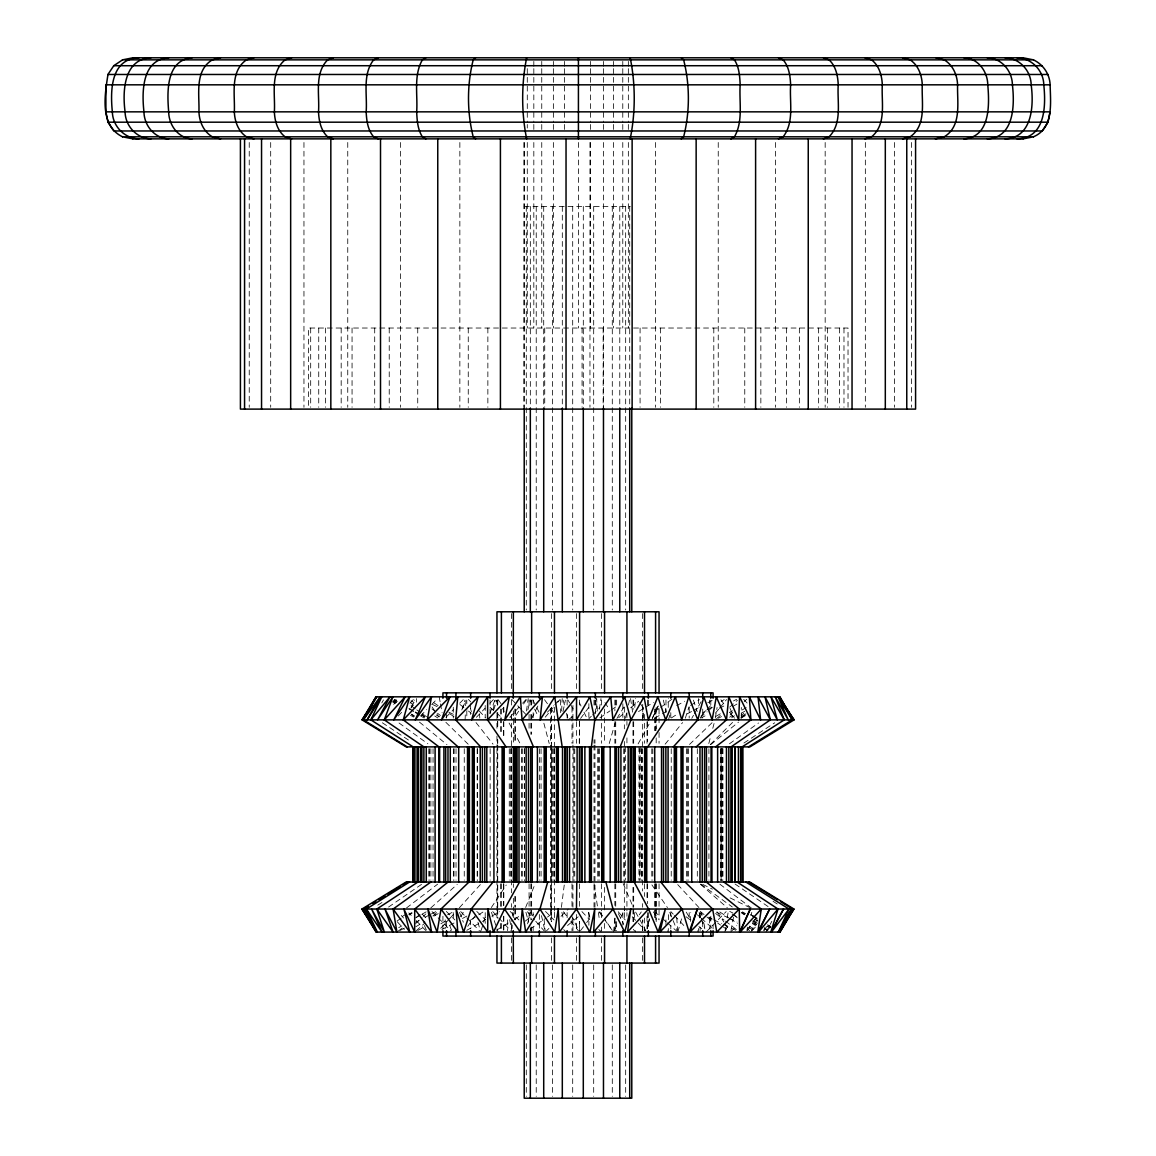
<?xml version="1.0" encoding="UTF-8"?>
<svg xmlns="http://www.w3.org/2000/svg" width="1156" height="1156" viewBox="0 0 1156 1156"><rect width="100%" height="100%" fill="white"/><g stroke="black" fill="none" stroke-linecap="round" stroke-linejoin="round"><path stroke-width="0.75" stroke-dasharray="5 3.75" d="M741.299 718.093L741.314 707.458M579.431 932.083L579.474 921.448M668.312 928.543L668.298 932.083L666.159 929.207M668.37 919.67L668.414 912.59M668.226 707.458L668.312 698.585M579.257 743.294L579.532 719.87M512.137 928.543L512.253 925.002M512.542 916.13L512.657 912.59M643.285 718.093L643.632 707.458M465.088 719.87L465.377 712.775M465.666 705.68L465.955 698.585M690.407 921.448L690.768 912.59M561.643 711.012L562.206 698.585M634.788 707.458L635.525 698.585M698.542 928.543L698.224 932.083L696.374 929.019M699.51 917.907L700.001 912.59M613.561 932.083L615.006 917.907M561.411 907.344L564.417 883.704M526.457 711.012L528.205 698.585M599.386 709.235L600.976 698.585M724.884 932.083L725.766 926.765M727.225 917.907L728.107 912.59M715.289 718.093L717.081 707.458M730.968 930.45L733.525 917.272M649.253 918.919L647.317 928.803L649.528 918.919M562.972 711.634L565.4 700.117M527.584 923.861L530.228 912.33M625.396 718.223L626.913 711.634M628.416 705.059L629.543 700.117M492.976 709.986L495.288 700.117M708.801 743.525L710.131 738.453M712.79 728.323L714.119 723.251M527.801 709.986L530.402 700.117M746.805 930.45L747.715 927.155M750.894 915.624L751.805 912.33M677.806 932.083L682.026 917.272M609.241 743.525L615.064 723.251M481.185 930.45L483.15 923.861M483.627 922.213L485.592 915.624M668.443 719.87L670.899 711.634M493.742 709.986L496.834 700.117L496.95 707.255M461.808 709.986L464.972 700.117M685.306 718.223L689.092 706.706M462.747 708.339L465.68 700.117M489.985 713.281L494.855 700.117M763.711 930.45L764.94 927.155M525.648 907.446L535.199 883.603M410.799 708.339L414.426 700.117M725.621 930.45L727.818 925.508M411.406 707.573L414.961 699.886M652.389 718.338L658.92 704.51L652.201 718.338M393.762 704.51L395.988 699.886M750.822 932.083L756.905 919.8M531.746 718.338L537.858 706.041M614.327 930.551L617.376 924.41M620.44 918.254L625.02 909.035M395.034 702.964L396.624 699.886M766.038 932.083L771.832 921.332M381.798 702.964L383.503 699.886M638.112 743.9L649.788 722.876M460.782 916.722L463.368 912.113M691.765 718.338L693.499 715.261M694.351 713.729L701.259 701.432M616.928 718.425L624.067 706.908M491.343 907.532L506.27 885.019M764.044 930.652L767.887 924.887L770.879 926.563M518.654 711.229L512.773 719.87L509.637 715.55M523.552 704.018L526.5 699.698M639.311 914.801L641.277 911.925M747.34 930.652L756.27 917.676M467.732 926.332L475.867 914.801M580.587 718.425L589.112 706.908M580.457 930.739L585.615 923.947M586.641 922.604L590.774 917.17M665.134 744.189L682.589 722.572M715.477 713.093L718.801 709.018M719.899 707.674L726.546 699.525M767.165 930.739L770.546 926.664M545.242 717.154L553.204 707.674M557.741 702.241L560.01 699.525M392.895 702.241L395.179 699.525M459.38 907.749L480.361 884.586M751.992 930.811L755.475 926.968M509.767 717.312L521.443 704.51M522.613 703.224L526.125 699.38M398.242 716.026L402.938 710.911M409.99 703.224L413.516 699.38M440.696 928.254L449.019 919.28M450.204 918.009L453.759 914.165M701.056 716.026L712.92 703.224M730.635 932.083L736.777 925.681M476.373 717.312L484.985 708.339M489.913 703.224L493.598 699.38M547.409 712.183L553.608 705.781M554.851 704.51L559.807 699.38M420.481 716.026L426.723 709.625M431.708 704.51L436.708 699.38M706.07 932.083L726.17 911.593M445.898 717.312L453.441 709.625M459.727 703.224L463.513 699.38M588.895 718.656L591.323 716.229M592.537 715.015L599.82 707.732M546.47 930.883L548.898 928.456M561.036 916.318L568.319 909.035M710.391 744.435L732.658 722.327M689.54 744.435L712.457 722.327M415.64 923.601L422.056 917.532M423.342 916.318L425.899 913.89M730.101 715.015L732.658 712.587M744.204 701.678L746.762 699.25M430.841 907.865L457.227 884.369M415.972 930.941L425.09 922.864M432.908 915.957L438.124 911.347M716.576 718.714L720.491 715.261M729.609 707.197L737.412 700.276M700.233 717.573L707.082 711.807M708.44 710.651L712.558 707.197M618.706 717.674L625.353 712.183M630.67 707.79L638.647 701.215M525.33 921.115L533.306 914.526M568.319 719.87L573.694 715.477M567.509 925.508L580.962 914.526M710.694 744.637L738.511 722.124M741.14 715.477L743.944 713.281M406.507 907.951L437.604 884.181M398.285 931.042L403.776 926.852M416.117 917.416L420.235 914.28M731.647 717.775L734.392 715.68M654.903 711.489L659.267 708.339M660.726 707.299L672.387 698.918M729.465 743.785L758.524 722.991M599.848 717.862L610.007 710.853M611.452 709.856L617.261 705.839M530.04 929.077L545.993 918.052M547.438 917.055L554.692 912.041M388.56 907.041L422.056 884.008M409.267 915.046L412.201 913.052M740.866 717.862L745.259 714.856M396.985 921.057L402.895 917.055M743.929 743.033L774.751 722.775M671.39 717.948L677.3 714.105M690.566 705.463L699.409 699.698M471.33 919.598L477.226 915.754M478.7 914.801L483.136 911.925M377.766 905.177L382.275 902.287M638.531 711.576L653.53 702.357M496.459 930.248L512.975 920.104M514.463 919.179L518.972 916.419M703.021 712.501L706.041 710.651M707.559 709.726L712.096 706.966M721.185 701.432L724.205 699.582M440.87 923.788L449.959 918.254M402.375 916.419L406.999 913.645M715.998 716.33L720.549 713.671M732.673 706.576L737.21 703.917M415.755 926.765L424.844 921.448M433.934 916.13L438.485 913.471M741.632 716.33L746.212 713.671M729.581 717.211L732.658 715.434M741.892 710.116L748.048 706.576M398.719 927.661L401.797 925.884M415.64 917.907L420.264 915.249M421.796 914.353L426.42 911.694M654.787 718.093L665.74 711.894M676.694 705.68L684.525 701.259M741.068 718.093L745.765 715.434M408.675 914.353L411.811 912.59M466.778 930.32L480.867 922.343M482.428 921.448L485.563 919.67M491.82 916.13L499.638 911.694M741.56 713.035L744.724 711.33M687.155 713.902L691.909 711.33M693.499 710.478L698.253 707.92M707.761 702.79L714.105 699.38M441.895 929.525L454.568 922.705M462.501 918.428L467.255 915.87M718.411 718.223L721.532 716.576M729.364 712.457L732.485 710.81M400.048 930.45L404.73 927.979M415.683 922.213L418.819 920.566M425.076 917.272L429.772 914.801M431.333 913.977L436.029 911.506M700.623 718.223L706.88 714.928M719.408 708.339L725.665 705.059M733.496 700.941L736.632 699.293M417.807 930.45L424.064 927.155M447.56 914.801L453.817 911.506M524.217 206.433L630.251 206.433M432.619 704.51L439.107 707.573M448.846 712.183L453.73 714.495M699.033 912.879L702.27 914.41M708.773 917.488L712.024 919.02M713.642 919.8L721.763 923.644M723.381 924.41L736.372 930.551M436.491 715.261L439.67 716.792M716.33 912.113L727.485 917.488M729.089 918.254L737.066 922.098M748.235 927.473L754.608 930.551M702.732 884.398L712.399 889.166M730.144 897.909L749.493 907.446M393.098 700.796L396.262 702.386M408.906 708.744L413.646 711.128M415.221 711.923L419.975 714.307M421.55 715.102L424.714 716.691M729.711 911.419L732.875 913.009M753.423 923.341L756.573 924.93M764.477 928.904L767.642 930.493M741.863 912.445L745.028 914.165M754.521 919.28L757.686 920.985L754.622 919.179M770.344 927.82L767.179 926.115L769.983 928.08M750.576 914.569L756.761 918.254M767.584 924.713L770.676 926.563M752.701 915.494L757.252 918.254M742.484 911.809L745.519 913.645M410.481 715.261L413.516 717.11M394.413 699.582L397.389 701.432M409.267 708.801L413.732 711.576M415.221 712.501L419.671 715.261M421.16 716.185L424.136 718.035M752.672 923.788L755.648 925.638M753.134 916.419L757.57 919.179M767.916 925.638L770.864 927.473M773.061 901.319L779.101 905.177M411.103 700.666L414.065 702.588M434.8 716.026L437.763 717.948M719.726 911.925L728.612 917.676M730.086 918.644L737.499 923.442M741.401 912.879L744.348 914.801M753.163 920.566L757.57 923.442M764.925 928.254L767.873 930.175M392.549 701.62L395.482 703.542M411.652 714.105L414.599 716.026M382.361 722.775L411.55 742.065M735.057 884.008L768.783 907.041M752.383 916.058L756.775 919.063M434.006 702.834L439.771 706.836M449.857 713.859L454.192 716.865M709.018 917.055L711.908 919.063M717.674 923.066L720.549 925.075M721.994 926.072L727.76 930.089M732.109 914.049L736.386 917.055M749.233 926.072L754.94 930.089M411.045 705.839L415.336 708.845M416.752 709.856L421.044 712.862M422.475 713.859L426.752 716.865M399.037 722.991L427.85 743.785M700.753 884.094L732.268 906.954M719.87 884.181L751.284 907.951M459.929 704.51L467.082 709.986M468.512 711.085L471.359 713.281M686.072 916.722L690.349 920.017M698.918 926.606L701.779 928.803M715.593 913.428L724.075 920.017M725.491 921.115L736.791 929.901M431.925 708.888L436.159 712.183M437.575 713.281L440.407 715.477M741.95 912.33L744.623 914.526M752.657 921.115L756.674 924.41M393.979 700.117L396.653 702.313M411.377 714.379L414.05 716.576M419.469 722.124L446.939 744.637M700.233 911.347L712.558 921.722M700.565 884.369L727.355 907.865M489.956 707.197L495.187 711.807M496.488 712.963L503.033 718.714M654.282 911.347L660.813 917.098M662.113 918.254L666.044 921.722M667.344 922.864L676.491 930.941M697.386 914.801L699.972 917.098M701.259 918.254L712.92 928.629M476.792 911.463L485.563 919.959M510.172 911.463L518.914 919.959M445.884 722.327L468.397 744.435M446.317 911.463L454.929 919.959M545.516 911.463L554.013 919.959M563.723 929.67L566.137 932.083M432.041 911.593L450.898 930.811M460.709 911.593L479.451 930.811M422.287 914.165L426.015 918.009M408.791 912.879L411.247 915.436M416.174 920.566L426.015 930.811M733.771 914.165L737.427 918.009M747.166 928.254L749.608 930.811M410.048 701.938L413.704 705.781M422.229 714.755L424.671 717.312M581.93 911.593L589.17 919.28M598.822 929.525L601.236 932.083L600.715 928.543M511.732 699.38L516.544 704.51M517.744 705.781L521.356 709.625M522.555 710.911L527.367 716.026M632.245 916.722L645.467 930.811M492.759 911.593L510.822 930.811M743.713 699.38L747.311 703.224M670.841 911.593L673.226 914.165M674.425 915.436L685.19 926.968M468.411 699.38L470.81 701.938M479.176 710.911L485.159 717.312M677.705 884.586L699.134 907.749M401.219 915.436L403.545 918.009M397.332 921.838L404.34 929.525M527.382 911.752L534.534 919.887M535.734 921.245L544.071 930.739M618.229 911.752L625.194 919.887M633.315 929.381L635.641 932.083L635.381 928.543M563.333 911.752L569.778 919.887M570.847 921.245L578.361 930.739M476.026 722.572L493.048 744.189M653.328 911.925L658.674 919.121M498.149 699.698L502.325 705.463M544.519 699.698L549.707 706.908M550.747 708.339L554.894 714.105M599.025 911.925L603.186 917.676M604.227 919.121L612.521 930.652L606.683 922.011M720.896 699.698L724.957 705.463M730.043 712.674L734.118 718.425M639.615 702.588L644.557 709.784M651.897 884.86L667.46 907.619M599.82 911.925L605.715 920.566M717.197 911.925L723.916 922.011M724.884 923.442L729.682 930.652M432.084 706.908L435.928 712.674M436.881 714.105L438.803 716.995M604.935 702.588L609.573 709.784M686.231 912.113L690.84 919.8M567.885 699.886L569.677 702.964M570.573 704.51L573.26 709.119M635.641 912.113L645.814 930.551M509.117 723.049L520.157 743.713M532.829 699.886L539.072 712.183M529.997 699.886L531.529 702.964M534.592 709.119L537.656 715.261M618.344 913.645L623.705 924.41M579.532 702.964L581.02 706.041M583.982 712.183L586.945 718.338M571.281 915.191L578.694 930.551M730.014 708.339L734.392 718.223M424.411 925.508L426.535 930.45M623.185 883.603L633.286 907.446M502.643 708.339L504.002 711.634M669.772 912.33L672.445 918.919M673.124 920.566L677.127 930.45M459.496 912.33L463.354 922.213M699.322 913.977L700.55 917.272M701.157 918.919L704.842 928.803M449.785 925.508L452.155 932.083M491.459 912.33L496.444 927.155M496.993 928.803L498.106 932.083M693.427 700.117L697.184 711.634M470.376 708.339L471.388 711.634M525.922 912.33L528.668 922.213M530.503 928.803L531.413 932.083M477.948 922.213L480.694 932.083M543.869 723.251L549.23 743.525M563.145 700.117L564.865 706.706M566.585 713.281L567.885 718.223M588.548 912.33L590.268 918.919M701.143 912.33L701.967 915.624M703.599 922.213L705.651 930.45M663.342 700.117L666.116 711.634M541.47 915.624L544.881 930.45M561.903 912.33L563.666 920.566M509.68 919.67L512.021 932.083M439.208 696.822L440.161 702.14M440.494 703.917L442.098 712.775M594.054 883.704L597.609 907.344M630.569 698.585L632.693 712.775M598.375 912.59L599.415 919.67M544.1 919.67L545.256 932.083M676.737 917.907L677.662 930.32M479.538 714.553L479.798 718.093M634.211 912.59L634.731 919.67M698.354 698.585L698.99 707.458M597.32 711.012L596.655 698.585L596.799 711.012M416.406 698.585L416.463 702.14M911.434 142.477L911.434 407.302M894.455 142.477L894.455 407.302M865.338 142.477L865.338 407.302M848.027 407.302L848.027 328.029L308.421 328.029L308.421 407.302M843.981 328.029L843.981 407.302M839.444 328.029L839.444 407.302M827.508 328.029L827.508 407.302M825.167 142.477L825.167 407.302M818.636 328.029L818.636 407.302M799.36 328.029L799.36 407.302M786.586 328.029L786.586 407.302M775.488 142.477L775.488 407.302M760.85 328.029L760.85 407.302M744.767 328.029L744.767 407.302M722.948 748.698L722.948 880.207M722.269 748.698L722.269 880.207M722.067 748.698L721.951 880.207M721.33 748.698L721.33 880.207M721.098 880.207L721.098 748.698L720.896 880.207M720.65 748.698L720.607 880.207M718.237 142.477L718.237 407.302M713.801 328.029L713.801 407.302M713.079 925.248L713.079 928.86M710.795 700.059L710.795 707.255M710.795 916.246L710.795 928.86M709.452 700.059L709.452 703.657M709.452 918.037L709.452 928.86M708.917 748.698L708.917 880.207M702.718 709.062L702.718 718.078M702.718 921.65L702.718 928.86M700.074 912.633L700.074 918.037M700.074 927.054L700.074 930.652M697.314 748.698L697.314 880.207M689.193 707.255L689.193 718.078M689.193 912.633L689.193 919.844M688.485 748.698L688.485 880.207M687.444 748.698L687.444 880.207M686.592 748.698L686.592 880.207M671.231 748.698L671.231 880.207M670.798 712.66L670.798 718.078M670.798 912.633L670.798 916.246M670.798 925.248L670.798 928.86M665.972 700.059L665.972 712.66M665.972 919.844L665.972 927.054M660.408 328.029L660.408 407.302M659.05 709.062L659.065 723.483M659.065 732.485L659.05 743.294M659.05 883.82L659.05 919.844M656.189 707.255L656.189 728.887M656.189 737.889L656.189 743.294M656.189 883.82L656.189 907.229M656.189 909.035L656.189 921.65M655.929 709.062L655.929 730.679M655.929 883.82L655.929 907.229M655.929 909.035L655.929 919.844M655.582 142.477L655.582 407.302M655.582 709.062L655.582 730.679M655.582 883.82L655.582 910.841M655.582 912.633L655.582 919.844M654.599 709.062L654.599 730.679M654.599 883.82L654.599 910.841M654.599 912.633L654.599 919.844M652.808 748.698L652.808 880.207M651.796 748.698L651.796 880.207M648.357 700.059L648.357 707.255M648.357 912.633L648.357 928.86M647.519 700.059L647.519 707.255M647.519 721.676L647.519 741.487M647.519 883.82L647.519 903.631M647.519 912.633L647.519 928.86M647.013 721.676L647.013 743.294M647.013 883.82L647.013 900.033M647.013 916.246L647.013 928.86M644.513 714.466L644.513 743.294M644.513 883.82L644.513 896.42M644.513 918.037L644.513 930.652M642.722 718.078L642.722 703.657L642.635 746.892M642.635 613.576L642.635 691.042M642.635 748.698L642.635 891.016M642.635 903.631L642.635 907.229M642.635 937.863L642.635 961.286M641.782 748.698L641.782 880.207M641.262 748.698L641.262 880.207M640.077 328.029L640.077 407.302M640.207 746.892L640.092 880.207M639.644 748.698L639.644 880.207M638.95 746.892L638.95 880.207M633.676 700.059L633.676 709.062M633.676 721.676L633.676 743.294M633.676 887.418L633.676 907.229M633.676 909.035L633.676 921.65M632.982 700.059L632.982 709.062M632.982 721.676L632.982 743.294M632.982 887.418L632.982 907.229M632.982 909.035L632.982 921.65M629.717 206.433L629.717 408.198M628.344 61.398L628.344 66.802M628.344 68.609L628.344 122.652M628.344 124.458L628.344 131.668M628.344 142.477L628.344 328.029M626.928 712.66L626.928 725.274M626.928 737.889L626.928 743.294M626.928 883.82L626.928 910.841M626.928 912.633L626.928 916.246M625.671 206.433L625.671 609.978M625.671 964.884L625.671 1096.394M625.324 746.892L625.324 880.207M624.356 707.255L624.356 728.887M624.356 741.487L624.356 746.892M624.356 748.698L624.356 910.841M624.356 912.633L624.356 919.844M623.749 748.698L623.749 880.207M622.781 61.398L622.781 66.802M622.781 68.609L622.781 122.652M622.781 124.458L622.781 131.668M622.781 142.477L622.781 328.029M622.838 703.657L622.838 718.078M622.838 912.633L622.838 925.248M619.775 206.433L619.775 408.198M616.654 700.059L616.654 707.255M616.654 921.65L616.654 930.652M615.715 700.059L615.715 707.255M615.715 721.676L615.715 743.294M615.715 883.82L615.715 907.229M615.715 921.65L615.715 930.652M614.876 700.059L614.876 710.868M614.876 721.676L614.876 743.294M614.876 883.82L614.876 905.437M614.876 918.037L614.876 930.652M613.431 61.398L613.431 66.802M613.431 68.609L613.431 122.652M613.431 124.458L613.431 131.668M613.431 142.477L613.431 328.029M612.29 206.433L612.29 609.978M612.29 964.884L612.29 1096.394M604.559 709.062L604.559 743.294M604.559 887.418L604.559 910.841M604.559 923.442L604.559 930.652M603.591 61.398L603.591 66.802M603.591 68.609L603.591 122.652M603.591 124.458L603.591 131.668M603.591 142.477L603.475 408.198M603.157 328.029L603.157 407.302M601.539 613.576L601.539 691.042M601.539 700.059L601.539 705.463M601.539 714.466L601.539 743.294M601.539 883.82L601.539 910.841M601.539 912.633L601.539 919.844M601.539 927.054L601.539 930.652M601.539 937.863L601.539 961.286M599.502 748.698L599.502 880.207M598.49 748.698L598.49 880.207M597.71 748.698L597.71 880.207M595.354 700.059L595.354 714.466M594.964 700.059L594.964 707.255M594.964 739.696L594.964 743.294M594.964 745.1L594.964 907.229M594.025 700.059L594.025 707.255M594.025 739.696L594.025 743.294M594.025 745.1L594.025 907.229M593.693 206.433L593.693 609.978M593.693 964.884L593.693 1096.394M590.413 61.398L590.413 66.802M590.413 68.609L590.413 122.652M590.413 124.458L590.413 131.668M590.413 142.477L590.413 328.029M589.965 142.477L589.965 407.302M588.881 703.657L588.881 718.078M588.881 912.633L588.881 925.248M583.303 206.433L583.303 408.198M582.075 328.029L582.075 407.302M579.59 700.059L579.59 707.255M579.59 721.676L579.59 743.294M579.59 883.82L579.59 907.229M579.59 921.65L579.59 930.652M578.535 142.477L578.535 328.029M576.41 613.576L576.41 691.042M576.41 721.676L576.41 743.294M576.41 914.439L576.41 930.652M576.41 937.863L576.41 961.286M574.763 748.698L574.763 880.207M573.81 748.698L573.81 880.207M572.942 705.463L572.942 743.294M572.942 745.1L572.942 907.229M572.942 918.037L572.942 930.652M572.697 206.433L572.697 609.978M572.697 964.884L572.697 1096.394M571.989 707.255L571.989 743.294M571.989 883.82L571.989 907.229M571.989 919.844L571.989 930.652M567.119 700.059L567.119 705.463M567.119 714.466L567.119 718.078M567.119 912.633L567.119 918.037M564.547 61.398L564.547 66.802M564.547 68.609L564.547 122.652M564.547 124.458L564.547 131.668M562.307 206.433L562.307 408.198M560.646 700.059L560.646 712.66M554.461 707.255L554.461 746.892M554.461 748.698L554.461 910.841M554.461 912.633L554.461 919.844M554.273 748.698L554.273 880.207M553.363 61.398L553.363 66.802M553.363 68.609L553.363 122.652M553.363 124.458L553.363 131.668M553.363 142.477L553.363 328.029M553.204 748.698L553.204 880.207M552.525 206.433L552.525 609.978M552.525 964.884L552.525 1096.394M552.221 748.698L552.221 880.207M551.441 613.576L551.441 691.042M551.441 707.255L551.441 746.892M551.441 748.698L551.441 910.841M551.441 912.633L551.441 921.65M551.441 937.863L551.441 961.286M551.296 707.255L551.296 743.294M551.296 745.1L551.296 907.229M551.296 909.035L551.296 921.65M550.4 709.062L550.4 743.294M550.4 745.1L550.4 907.229M550.4 909.035L550.4 919.844M544.736 328.029L544.736 407.302M543.71 206.433L543.71 408.198M541.759 61.398L541.759 66.802M541.759 68.609L541.759 122.652M541.759 124.458L541.759 131.668M541.759 142.477L541.759 328.029M541.066 748.698L541.066 880.207M539.592 748.698L539.592 880.207M539.346 914.439L539.346 928.86M536.225 206.433L536.225 609.978M536.225 964.884L536.225 1096.394M533.826 61.398L533.826 66.802M533.826 68.609L533.826 122.652M533.826 124.458L533.826 131.668M533.826 142.477L533.826 328.029M533.162 700.059L533.162 703.657M533.162 712.66L533.162 718.078M533.162 912.633L533.162 916.246M533.162 927.054L533.162 930.652M531.644 700.059L531.63 705.463M531.644 714.466L531.63 734.291M531.644 883.82L531.644 919.844M531.644 927.054L531.63 930.652M530.864 700.059L530.864 705.463M530.864 714.466L530.864 734.291M530.864 883.82L530.864 907.229M530.864 909.035L530.864 919.844M530.864 927.054L530.864 930.652M530.329 206.433L530.329 408.198M529.072 700.059L529.072 707.255M529.072 714.466L529.072 730.679M529.072 883.82L529.072 910.841M529.072 912.633L529.072 919.844M527.28 68.609L527.28 122.652M527.28 124.458L527.28 128.056M527.28 142.477L527.28 328.029M526.283 206.433L526.283 609.978M526.283 964.884L526.283 1096.394M524.535 748.698L524.535 880.207M524.419 142.477L524.217 408.198M524.289 748.698L524.362 880.207M523.87 142.477L523.899 407.302M522.252 748.698L522.252 880.207M521.674 748.698L521.674 880.207M515.417 709.062L515.417 743.294M515.417 896.42L515.417 907.229M515.417 909.035L515.417 919.844M514.81 709.062L514.81 743.294M514.81 896.42L514.81 907.229M514.81 909.035L514.81 919.844M513.365 710.868L513.365 743.294M513.365 883.82L513.365 887.418M513.365 898.226L513.365 910.841M513.278 912.633L513.365 918.037M511.487 613.576L511.487 691.042M511.487 700.059L511.487 707.255M511.487 714.466L511.487 746.892M511.487 748.698L511.487 892.822M511.487 903.631L511.487 907.229M511.487 923.442L511.487 930.652M511.487 937.863L511.487 961.286M511.357 748.698L511.357 880.207M510.331 748.698L510.331 880.207M509.261 748.698L509.261 880.207M507.643 919.844L507.643 930.652M503.828 707.255L503.828 714.466M503.828 721.676L503.828 737.889M503.828 883.82L503.828 905.437M503.828 916.246L503.828 930.652M503.452 707.255L503.452 714.466M503.452 721.676L503.452 737.889M503.452 883.82L503.452 905.437M503.452 916.246L503.452 930.652M501.401 709.062L501.401 734.291M501.401 883.82L501.401 907.229M501.401 923.442L501.401 930.652M500.418 709.062L500.418 734.291M500.418 883.82L500.418 907.229M500.418 923.442L500.418 930.652M497.745 700.059L497.745 705.463M497.745 712.66L497.745 728.887M497.745 739.696L497.745 743.294M497.745 745.1L497.745 907.229M497.745 909.035L497.745 918.037M497.615 700.059L497.615 705.463M497.615 712.66L497.615 728.887M497.615 739.696L497.615 743.294M497.615 745.1L497.615 907.229M497.615 909.035L497.615 918.037M496.95 714.466L496.95 728.887M496.95 736.083L496.95 746.892M496.95 748.698L496.95 910.841M496.95 912.633L496.95 919.844M490.028 700.059L490.028 714.466M490.144 748.698L490.144 880.207M487.861 328.029L487.861 407.302M485.202 705.463L485.202 718.078M485.202 912.633L485.202 923.442M477.37 748.698L477.37 880.207M477.168 748.698L477.168 880.207M470.637 703.657L470.637 714.466M470.637 919.844L470.637 928.86M468.252 328.029L468.252 407.302M466.807 700.059L466.807 703.657M466.807 710.868L466.807 718.078M464.25 748.698L464.25 880.207M459.857 142.477L459.857 407.302M456.028 748.698L456.028 880.207M454.033 748.698L453.961 880.207M453.744 748.698L453.672 880.207M453.282 707.255L453.282 718.078M453.282 912.633L453.282 919.844M446.548 714.466L446.548 718.078M446.548 921.65L446.548 928.86M445.205 919.844L445.205 928.86M442.921 916.246L442.921 928.86M433.052 748.698L433.052 880.207M430.87 748.698L430.87 880.207M429.541 748.698L429.541 880.207M428.804 748.698L428.804 880.207M417.735 328.029L417.735 407.302M400.395 142.477L400.395 407.302M389.225 328.029L389.225 407.302M374.703 328.029L374.703 407.302M352.06 328.029L352.06 407.302M347.754 142.477L347.754 407.302M341.179 328.029L341.179 407.302M325.472 328.029L325.472 407.302M318.738 328.029L318.738 407.302M310.689 328.029L310.689 407.302M303.956 142.477L303.956 407.302M270.692 142.477L270.692 407.302M249.234 142.477L249.234 407.302M642.722 930.652L642.722 919.844L642.635 930.652"/><path stroke-width="1.5" d="M448.08 882.014L414.715 909.035L414.672 932.083L403.906 909.035L409.744 932.083L393.112 909.035L430.899 882.014M506.039 746.892L487.557 719.87L487.702 696.822L471.619 719.87L478.194 696.822L455.681 719.87L480.679 746.892M578.419 138.864L578.419 57.8M605.874 882.014L613.027 909.035L593.707 932.083L594.748 909.035L589.907 932.083L576.468 909.035L576.786 882.014M455.681 719.87L457.776 696.822L441.491 719.87L449.93 696.822L427.315 719.87L458.108 746.892M696.129 746.892L726.488 719.87L728.757 696.822L738.684 719.87L739.609 696.822L750.894 719.87L715.564 746.892M562.206 746.892L558.146 719.87L576.569 696.822L576.483 719.87L589.863 696.822L594.805 719.87L591.381 746.892L591.381 882.014M723.829 882.014L761.284 909.035L757.801 932.083L769.65 909.035L758.524 932.083L778.017 909.035L737.138 882.014M469.004 882.014L441 909.035L437.141 932.083L427.85 909.035L431.535 932.083L414.715 909.035M427.315 719.87L431.491 696.822L415.293 719.87L425.365 696.822L403.285 719.87L438.991 746.892L438.832 882.014M107.97 74.475C104.777 95.182 99.459 125.686 122.565 136.813M1033.435 136.813C1054.012 128.099 1050.457 102.841 1050.139 84.822C1049.691 73.998 1043.203 64.461 1033.435 59.852M673.312 746.892L697.79 719.87L703.845 696.822L712.139 719.87L716.301 696.822L726.488 719.87M403.285 719.87L409.658 696.822L393.777 719.87L405.178 696.822L384.283 719.87L423.876 746.892L423.905 882.014M519.55 882.014L504.536 909.035L520.33 932.083L522.252 909.035L525.691 932.083L539.953 909.035L547.727 882.014M778.017 909.035L770.806 932.083L783.508 909.035L771.428 932.083L789.013 909.035L745.88 882.014M493.048 882.014L471.229 909.035L463.657 932.083L456.114 909.035L457.776 932.083L441 909.035M384.283 719.87L392.91 696.822L377.564 719.87L389.962 696.822L370.845 719.87L413.183 746.892M620.165 746.892L630.988 719.87L643.979 696.822L648.328 719.87L657.894 696.822L665.654 719.87L647.736 746.892M665.654 719.87L675.306 696.822L681.722 719.87L688.774 696.822L697.79 719.87M789.013 909.035L778.263 932.083L791.47 909.035L778.45 932.083L793.926 909.035L749.796 882.014L406.103 882.014L361.944 909.035L376.162 932.083L779.968 932.083L793.926 909.035L361.944 909.035L376.943 932.083L364.154 909.035L377.376 932.083L366.351 909.035L409.6 882.014M370.845 719.87L381.783 696.822L367.117 719.87L380.151 696.822L363.374 719.87L407.244 746.892M504.536 909.035L493.468 932.083L487.89 909.035L487.673 932.083L471.229 909.035M363.374 719.87L376.61 696.822L362.724 719.87L376.032 696.822L779.838 696.822L793.146 719.87L779.057 696.822L794.056 719.87L749.897 746.892L406.204 746.892L362.074 719.87L376.032 696.822M787.337 918.254L779.39 932.083L793.276 909.035L779.968 932.083M789.982 913.645L791.744 910.567M526.659 57.8C521.342 83.767 521.342 112.912 526.659 138.864M630.179 138.864C635.583 112.941 635.583 83.723 630.179 57.8M122.565 59.852L113.765 65.719L107.913 74.475L1048.087 74.475M371.741 705.463L362.074 719.87L794.056 719.87L778.624 696.822M594.805 719.87L610.744 696.822L612.897 719.87L624.587 696.822L630.988 719.87M576.468 909.035L559.432 932.083L558.218 909.035L554.764 932.083L539.953 909.035M533.48 746.892L522.05 719.87L542.439 696.822L540.098 719.87L554.764 696.822L558.146 719.87M634.153 882.014L648.574 909.035L627.535 932.083L630.8 909.035L624.731 932.083L613.027 909.035M761.284 909.035L740.129 932.083L750.273 909.035L739.623 932.083L739.276 909.035L706.316 882.014M487.557 719.87L509.334 696.822L504.811 719.87L520.359 696.822L522.05 719.87M660.827 882.014L682.098 909.035L659.932 932.083L665.336 909.035L658.14 932.083L648.574 909.035M739.276 909.035L716.792 932.083L712.616 909.035L685.103 882.014M712.616 909.035L689.973 932.083L697.357 909.035L689.149 932.083L682.098 909.035M475.578 57.8L473.209 59.852C466.937 84.576 466.937 112.089 473.209 136.813L475.578 138.864M681.245 138.864L683.63 136.813C689.944 112.103 689.944 84.561 683.63 59.852L681.245 57.8M731.04 746.892L770.344 719.87L764.983 696.822L777.309 719.87L770.965 696.822L784.259 719.87L742.109 746.892L742.239 882.014M366.351 909.035L382.029 932.083L371.596 909.035L384.356 932.083L376.842 909.035L417.952 882.014M363.764 909.035L368.287 906.246M372.824 903.443L375.845 901.579M378.865 899.715L384.905 895.987M387.925 894.123L400.005 886.666M403.025 884.802L407.548 882.014M748.452 746.892L792.236 719.87L779.838 696.822M425.899 57.8L422.374 59.852C413.4 75.559 417.851 94.705 416.68 111.843C417.07 120.397 417.634 129.4 422.374 136.813L425.899 138.864M730.895 138.864L734.45 136.813C743.452 121.12 738.987 101.959 740.172 84.822C739.782 76.267 739.204 67.265 734.45 59.852L730.895 57.8M378.258 57.8L373.634 59.852C362.218 74.548 367.449 94.763 366.163 111.843C366.582 120.585 367.709 129.92 373.634 136.813L378.258 138.864M778.494 138.864L783.147 136.813C794.591 122.131 789.346 101.901 790.646 84.822C790.213 76.079 789.071 66.745 783.147 59.852L778.494 57.8M333.333 57.8L327.654 59.852C314.143 73.493 319.764 94.778 318.507 111.843C318.94 120.845 320.776 130.426 327.654 136.813L333.333 138.864M823.375 138.864L829.069 136.813C842.623 123.201 836.987 101.901 838.245 84.822C837.811 75.819 835.961 66.239 829.069 59.852L823.375 57.8M291.717 57.8L285.07 59.852C269.781 72.467 275.475 94.72 274.362 111.843C274.781 121.134 277.426 130.874 285.07 136.813L291.717 138.864M864.934 138.864L871.581 136.813C886.898 124.227 881.219 101.959 882.317 84.822C881.912 75.53 879.254 65.791 871.581 59.852L864.934 57.8M253.959 57.8L246.445 59.852C229.712 71.513 235.203 94.604 234.321 111.843C234.74 121.438 238.179 131.264 246.445 136.813L253.959 138.864M902.619 138.864L910.148 136.813C926.91 125.166 921.404 102.06 922.286 84.822C921.881 75.227 918.413 65.401 910.148 59.852L902.619 57.8M220.594 57.8L212.314 59.852C194.396 70.689 199.554 94.46 198.933 111.843C199.352 121.741 203.557 131.567 212.314 136.813L220.594 138.864M935.406 138.864L944.206 136.813C962.139 125.99 956.995 102.219 957.602 84.822C957.182 74.923 952.963 65.097 944.206 59.852L935.912 57.8M192.069 57.8C165.713 59.968 167.1 92.668 168.675 111.843C168.819 124.993 178.168 138.272 192.069 138.864M963.931 138.864C990.605 137.159 989.464 104.112 987.773 84.822C987.643 71.499 978.019 58.147 963.931 57.8M168.747 57.8C141.827 59.303 141.74 92.075 143.951 111.843C144.124 125.527 154.601 138.417 168.747 138.864M987.253 138.864C1014.404 137.709 1014.708 104.705 1012.41 84.822C1012.237 71.007 1001.544 58.06 987.253 57.8M150.974 57.8C123.663 58.84 122.392 91.584 125.079 111.843C125.31 125.932 136.639 138.503 150.974 138.864M1005.026 138.864C1032.496 138.07 1033.941 105.167 1031.166 84.822C1030.95 70.632 1019.462 58.031 1005.026 57.8M138.966 57.8C110.47 58.681 110.239 90.891 112.349 111.843C112.623 126.206 124.516 138.561 138.966 138.864M1017.034 138.864C1045.631 138.113 1045.949 105.832 1043.796 84.822C1043.536 70.4 1031.542 58.046 1017.034 57.8M132.897 57.8L122.522 59.852L1033.478 59.852L1023.103 57.8M1023.103 138.864L1033.478 136.813L122.522 136.813L132.897 138.864M132.839 57.8L1023.161 57.8M113.765 65.719L1042.235 65.719M1050.139 84.822L105.861 84.822L105.918 111.843L107.97 122.189L113.823 130.96L1042.235 130.96L1048.03 122.189L1050.082 111.843L105.861 111.843M107.913 122.189L1048.087 122.189M132.839 138.864L1023.161 138.864M748.756 882.014L777.497 899.715M780.531 901.579L792.626 909.035M376.842 909.035L393.083 932.083L384.977 909.035L396.913 932.083L393.112 909.035M792.236 719.87L778.06 696.822L788.248 719.87L775.243 696.822L784.259 719.87M362.854 909.035L376.162 932.083M783.031 704.51L784.794 707.573M770.344 719.87L758.018 696.822L760.619 719.87L749.334 696.822L750.894 719.87M915.581 138.864L915.581 409.108L240.419 409.108L240.419 138.864M906.766 138.864L906.766 409.108M885.308 138.864L885.308 409.108M852.044 138.864L852.044 409.108M808.246 138.864L808.246 409.108M755.605 138.864L755.605 409.108M742.903 746.892L743.106 882.014M740.635 746.892L740.635 882.014M738.424 746.892L738.424 882.014M734.956 746.892L734.956 882.014M734.754 746.892L734.754 882.014M732.21 746.892L732.21 882.014M730.881 746.892L730.881 882.014M728.815 746.892L728.815 882.014M726.459 746.892L726.459 882.014M717.63 746.892L717.63 882.014M713.079 698.253L713.079 692.849L442.921 692.849L442.921 698.253M713.079 930.652L713.079 936.057L442.921 936.057L442.921 930.652M711.836 746.892L711.98 882.014M711.056 746.892L711.056 882.014M710.795 692.849L710.795 698.253M710.795 930.652L710.795 936.057M706.432 746.892L706.432 882.014M704.568 746.892L704.568 882.014M702.718 692.849L702.718 698.253M702.718 930.652L702.718 936.057M702.256 746.892L702.256 882.014M699.972 746.892L699.972 882.014M696.143 138.864L696.143 409.108M691.75 746.892L691.75 882.014M689.193 692.849L689.193 698.253M689.193 930.652L689.193 936.057M682.965 746.892L682.965 882.014M681.91 746.892L681.91 882.014M681.029 746.892L681.029 882.014M676.462 746.892L676.462 882.014M674.324 746.892L674.324 882.014M670.798 692.849L670.798 698.253M670.798 930.652L670.798 936.057M668.081 746.892L668.081 882.014M665.856 746.892L665.856 882.014M663.515 746.892L663.515 882.014M661.55 746.892L661.55 882.014M659.05 692.849L659.05 611.784L496.95 611.784L496.95 692.849M659.05 936.057L659.05 963.078L496.95 963.078L496.95 936.057M655.582 611.784L655.582 692.849M655.582 936.057L655.582 963.078M654.73 746.892L654.73 882.014M648.357 692.849L648.357 698.253M648.357 930.652L648.357 936.057M646.739 746.892L646.739 882.014M645.669 746.892L645.669 882.014M644.643 746.892L644.643 882.014M644.513 611.784L644.513 692.849M644.513 936.057L644.513 963.078M635.208 746.892L635.208 882.014M634.326 746.892L634.326 882.014M633.748 746.892L633.748 882.014M632.13 138.864L632.13 409.108M631.783 408.198L631.783 611.784M631.711 746.892L631.638 882.014M631.783 963.078L631.783 1098.2L524.217 1098.2L524.217 963.078M631.465 746.892L631.465 882.014M630.208 746.892L630.208 882.014M629.717 408.198L629.717 611.784M629.717 963.078L629.717 1098.2M628.17 746.892L628.17 882.014M626.928 611.784L626.928 692.849M626.928 936.057L626.928 963.078M622.838 692.849L622.838 698.253M622.838 930.652L622.838 936.057M620.917 746.892L620.917 882.014M619.775 408.198L619.775 611.784M619.775 963.078L619.775 1098.2M618.561 746.892L618.561 882.014M616.408 746.892L616.408 882.014M614.934 746.892L614.934 882.014M610.209 746.892L610.209 882.014M604.559 611.784L604.559 692.849M604.559 936.057L604.559 963.078M603.779 746.892L603.779 882.014M603.475 408.198L603.475 611.784M603.475 963.078L603.475 1098.2M602.796 746.892L602.796 882.014M601.727 746.892L601.727 882.014M595.354 692.849L595.354 698.253M595.354 930.652L595.354 936.057M590.355 746.892L590.355 882.014M589.531 746.892L589.531 882.014M584.864 746.892L584.864 882.014M583.303 408.198L583.303 611.784M583.303 963.078L583.303 1098.2M582.191 746.892L582.191 882.014M581.237 746.892L581.237 882.014M579.59 611.784L579.59 692.849M579.416 746.892L579.416 882.014M579.59 936.057L579.59 963.078M577.104 746.892L577.104 882.014M569.547 746.892L569.547 882.014M567.119 692.849L567.119 698.253M567.278 746.892L567.278 882.014M567.119 930.652L567.119 936.057M566.035 138.864L566.035 409.108M565.544 746.892L565.544 882.014M564.72 746.892L564.72 882.014M562.524 746.892L562.524 882.014M562.307 408.198L562.307 611.784M562.307 963.078L562.307 1098.2M558.29 746.892L558.29 882.014M557.51 746.892L557.51 882.014M556.498 746.892L556.498 882.014M554.461 611.784L554.461 692.849M554.461 936.057L554.461 963.078M546.239 746.892L546.239 882.014M545.17 746.892L545.17 882.014M544.173 746.892L544.173 882.014M543.71 408.198L543.71 611.784M543.71 963.078L543.71 1098.2M539.346 692.849L539.346 698.253M539.346 930.652L539.346 936.057M537.41 746.892L537.41 882.014M532.251 746.892L532.251 882.014M531.644 611.784L531.644 692.849M531.644 936.057L531.644 963.078M530.676 746.892L530.676 882.014M530.329 408.198L530.329 611.784M530.329 963.078L530.329 1098.2M528.48 746.892L528.48 882.014M526.139 746.892L526.139 882.014M524.217 408.198L524.217 611.784M519.001 746.892L519.001 882.014M517.05 746.892L517.05 882.014M515.793 746.892L515.908 882.014M514.738 746.892L514.738 882.014M514.218 746.892L514.218 882.014M513.365 746.892L513.365 882.014M513.365 611.784L513.278 698.253M513.278 930.652L513.365 963.078M504.204 746.892L504.204 882.014M503.192 746.892L503.192 882.014M502.123 746.892L502.123 882.014M501.401 611.784L501.401 692.849M501.401 936.057L501.401 963.078M500.418 138.864L500.418 409.108M493.93 746.892L493.93 882.014M490.028 692.849L490.028 698.253M490.028 930.652L490.028 936.057M486.806 746.892L486.806 882.014M484.769 746.892L484.769 882.014M482.399 746.892L482.399 882.014M480.231 746.892L480.231 882.014M474.235 746.892L474.235 882.014M472.342 746.892L472.342 882.014M470.637 692.849L470.637 698.253M470.637 930.652L470.637 936.057M469.408 746.892L469.408 882.014M468.556 746.892L468.556 882.014M467.515 746.892L467.515 882.014M458.686 746.892L458.686 882.014M455.926 692.849L455.926 698.253M455.926 930.652L455.926 936.057M450.276 746.892L450.276 882.014M447.979 746.892L447.979 882.014M446.548 692.849L446.548 698.253M446.548 930.652L446.548 936.057M445.681 746.892L445.681 882.014M443.904 746.892L443.904 882.014M439.627 746.892L439.627 882.014M439.107 746.892L439.107 882.014M437.763 138.864L437.763 409.108M435.104 746.892L435.104 882.014M426.261 746.892L426.261 882.014M421.911 746.892L421.911 882.014M420.697 746.892L420.697 882.014M418.486 746.892L418.559 882.014M417.085 746.892L417.085 882.014M414.932 746.892L414.932 882.014M413.415 746.892L413.415 882.014M413.097 746.892L413.097 882.014M412.894 746.892L412.894 882.014M380.512 138.864L380.512 409.108M330.833 138.864L330.833 409.108M290.662 138.864L290.662 409.108M261.545 138.864L261.545 409.108M244.566 138.864L244.566 409.108M675.971 882.014L675.971 746.892L675.884 882.014M472.963 882.014L472.963 746.892L472.79 882.014"/></g></svg>
